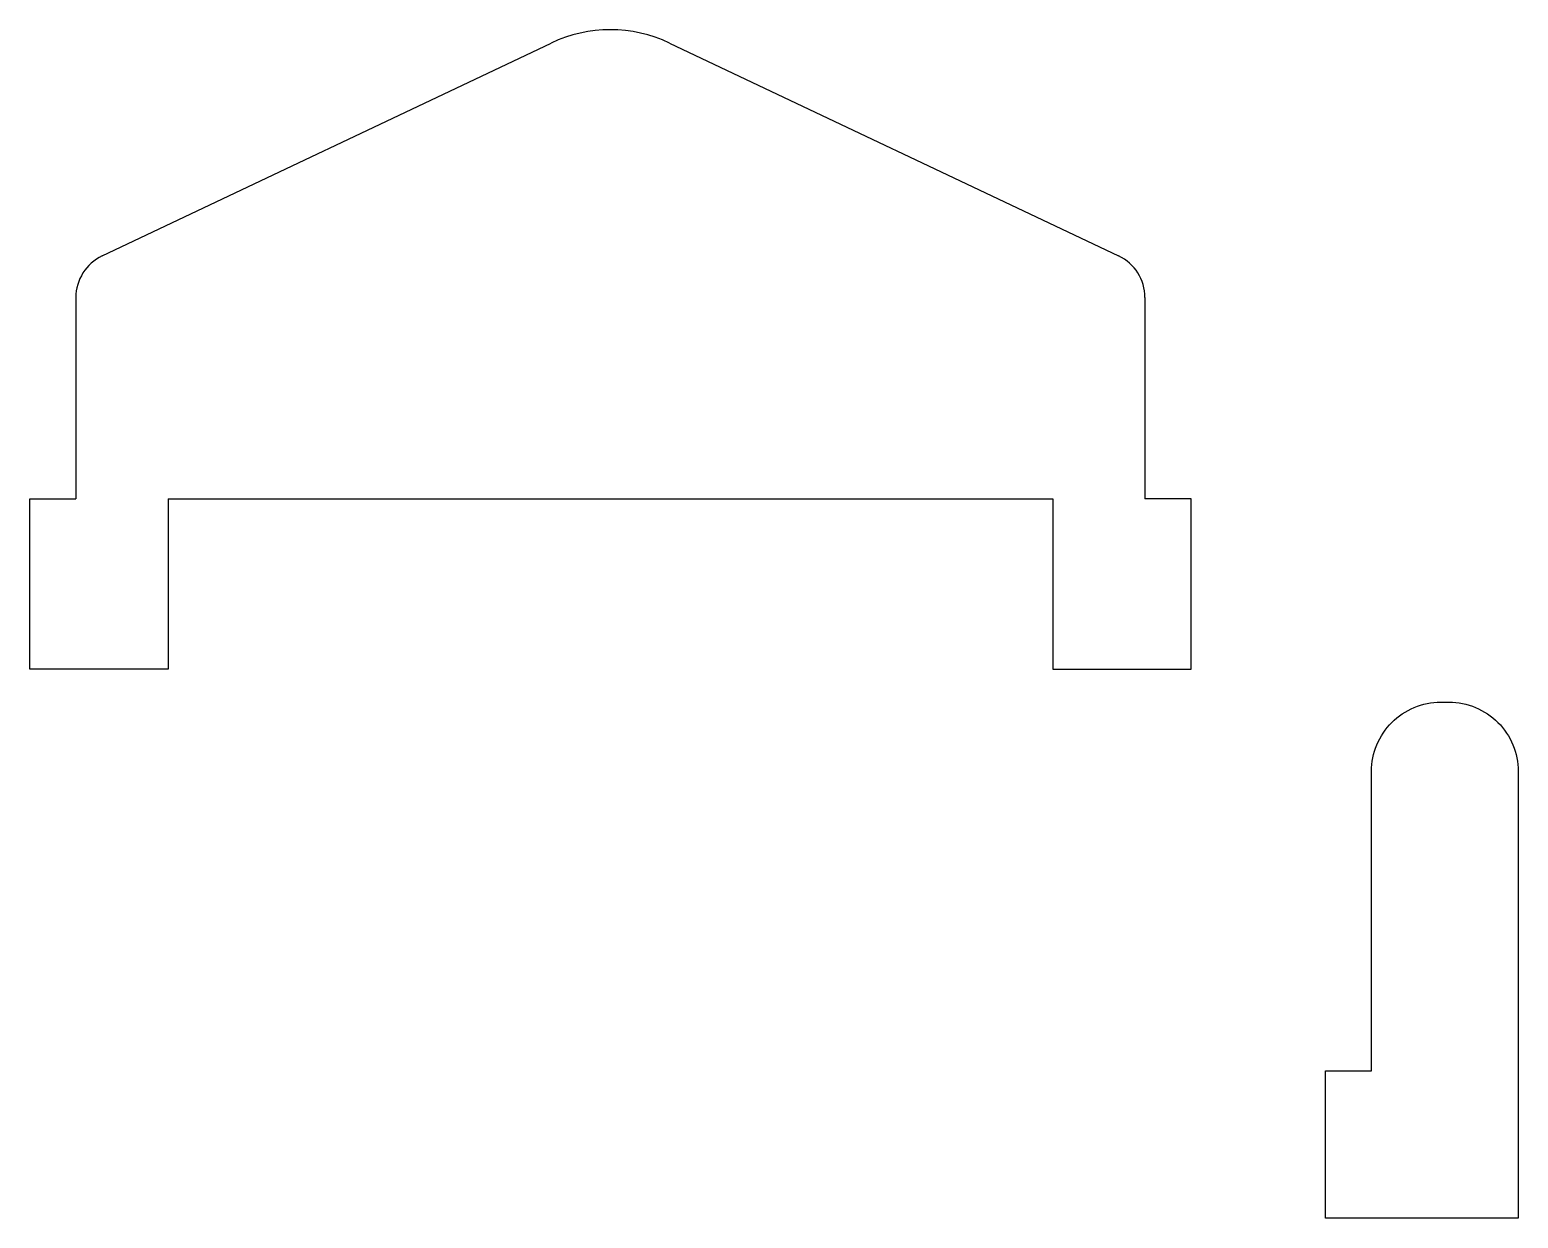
# Model space of a CAD drawing. Header units: millimetres. Extents: x 69 to 101.3, y 9.4 to 35.2.
import ezdxf

# ---------------------------------------------------------------- set-up
doc = ezdxf.new("R2010")
doc.units = ezdxf.units.MM
doc.layers.get('0').update_dxf_attribs({"linetype": 'CONTINUOUS'})

msp = doc.modelspace()

# ---------------------------------------------------------------- linework, layer by layer
for p, q in [((70.572, 30.271), (80.315, 34.891)), ((82.885, 34.891), (92.628, 30.271)), ((70, 29.367), (70, 25)), ((93.2, 29.367), (93.2, 25)), ((69, 25), (70, 25)), ((69, 21.3), (69, 25)), ((72, 25), (72, 21.3)), ((72, 25), (91.2, 25)), ((91.2, 25), (91.2, 21.3)), ((94.2, 25), (93.2, 25)), ((94.2, 21.3), (94.2, 25)), ((70, 21.3), (69, 21.3)), ((72, 21.3), (70, 21.3)), ((91.2, 21.3), (93.2, 21.3)), ((93.2, 21.3), (94.2, 21.3))]:
    msp.add_line(p, q)
msp.add_lwpolyline([(98.117, 19.083, -0.414214), (99.617, 20.583), (99.8, 20.583, -0.414214), (101.3, 19.083), (101.3, 9.383), (97.117, 9.383), (97.117, 12.583), (98.117, 12.583)], format="xyb", close=True)
for centre, radius, start, end in [((81.6, 32.18), 3, 64.6326, 115.3674), ((71, 29.367), 1, 115.3674, 180), ((92.2, 29.367), 1, 0, 64.6326)]:
    msp.add_arc(centre, radius, start, end)

doc.saveas('drawing.dxf')
